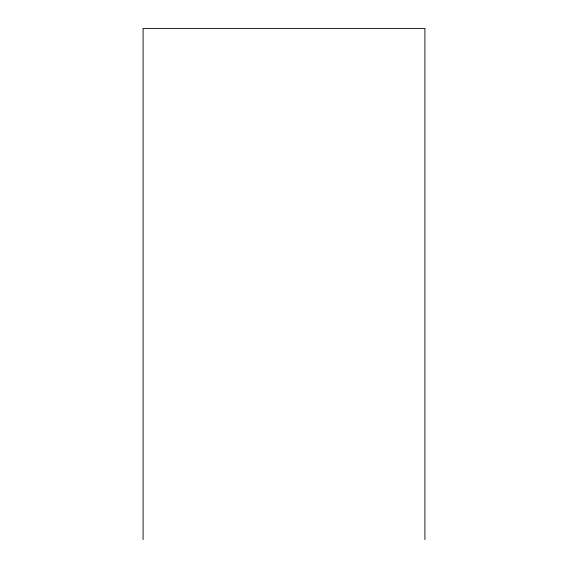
<?xml version="1.0" encoding="UTF-8"?>
<svg xmlns="http://www.w3.org/2000/svg" width="568" height="568" viewBox="0 0 568 568"><rect width="100%" height="100%" fill="white"/><g stroke="black" fill="none" stroke-linecap="round" stroke-linejoin="round"><path stroke-width="0.85" d="M424.914 539.6L424.914 28.4L143.086 28.4L143.086 539.6"/></g></svg>
